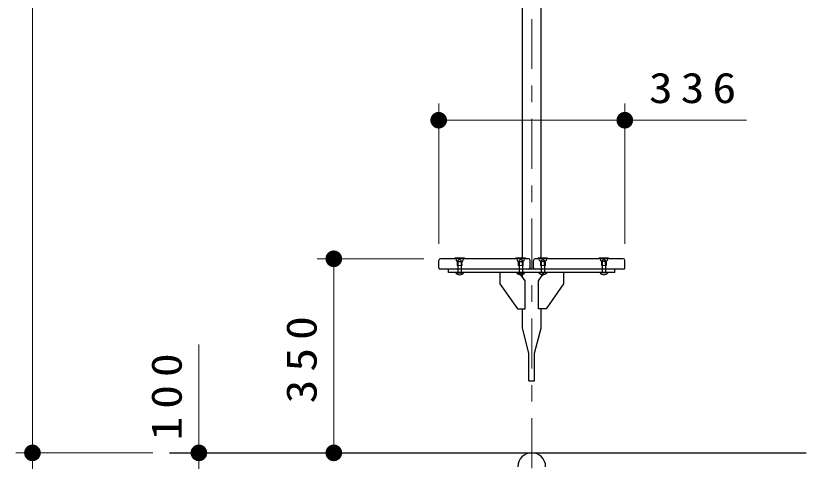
# Model space of a CAD drawing. Units: millimetres on the paper, scale 1:30. Extents: x -385 to 0, y 0 to 267.
# Drawn here: x -209.01 to -161.52, y 101.9 to 128.68 of the extents above; entities that cross this region are included whole.
import ezdxf

# ---------------------------------------------------------------- set-up
doc = ezdxf.new("R2010")
doc.units = ezdxf.units.MM
doc.linetypes.add('USER2', pattern=[6, 3, -1, 1, -1])
doc.layers.add('1_30', color=7, linetype='Continuous', lineweight=25)
doc.styles.add('ＭＳ ゴシック', font='')
doc.styles.get('ＭＳ ゴシック').set_extended_font_data('MS Gothic')

# ---------------------------------------------------------------- blocks, each defined once
blk = doc.blocks.new('filled_dot')
at = {"color": 0, "linetype": 'Continuous', "lineweight": -2, "const_width": 1.25}
blk.add_lwpolyline([(-0.625, 0, 1), (0.625, 0, 1)], format="xyb", close=True, dxfattribs=at)

msp = doc.modelspace()

# ---------------------------------------------------------------- linework, layer by layer
at = {"layer": '1_30', "linetype": 'USER2', "lineweight": 13}
msp.add_line((-178.008, 83.482), (-178.008, 176.775), dxfattribs=at)
at = {"layer": '1_30', "lineweight": 13}
for p, q in [((-208.008, 102.403), (-208.008, 174.07)), ((-183.6, 114.97), (-183.6, 123.399)), ((-172.416, 114.97), (-172.416, 123.399)), ((-183.6, 122.399), (-165.107, 122.399)), ((-184.5, 114.07), (-190.902, 114.07)), ((-189.902, 102.403), (-189.902, 114.07)), ((-182.558, 114.136), (-182.624, 114.12)), ((-182.624, 114.12), (-182.058, 114.12)), ((-182.624, 114.12), (-182.624, 114.07)), ((-182.624, 114.07), (-182.058, 114.07)), ((-182.558, 114.136), (-182.124, 114.136)), ((-182.553, 114.053), (-182.553, 113.986)), ((-182.553, 113.986), (-182.503, 113.936)), ((-182.441, 113.97), (-182.341, 114.027)), ((-182.424, 113.979), (-182.424, 113.67)), ((-182.341, 114.027), (-182.241, 113.97)), ((-182.258, 113.979), (-182.258, 113.67)), ((-182.129, 113.986), (-182.179, 113.936)), ((-182.129, 114.053), (-182.129, 113.986)), ((-182.124, 114.136), (-182.058, 114.12)), ((-182.058, 114.12), (-182.058, 114.07)), ((-178.891, 114.136), (-178.958, 114.12)), ((-178.958, 114.12), (-178.391, 114.12)), ((-178.958, 114.12), (-178.958, 114.07)), ((-178.958, 114.07), (-178.391, 114.07)), ((-178.891, 114.136), (-178.458, 114.136)), ((-178.887, 114.053), (-178.887, 113.986)), ((-178.887, 113.986), (-178.837, 113.936)), ((-178.774, 113.97), (-178.674, 114.027)), ((-178.758, 113.979), (-178.758, 113.67)), ((-178.674, 114.027), (-178.574, 113.97)), ((-178.591, 113.979), (-178.591, 113.67)), ((-178.462, 113.986), (-178.512, 113.936)), ((-178.462, 114.053), (-178.462, 113.986)), ((-178.458, 114.136), (-178.391, 114.12)), ((-178.391, 114.12), (-178.391, 114.07)), ((-177.558, 114.136), (-177.624, 114.12)), ((-177.058, 114.12), (-177.624, 114.12)), ((-177.624, 114.12), (-177.624, 114.07)), ((-177.058, 114.07), (-177.624, 114.07)), ((-177.124, 114.136), (-177.558, 114.136)), ((-177.553, 114.053), (-177.553, 113.986)), ((-177.553, 113.986), (-177.503, 113.936)), ((-177.341, 114.027), (-177.441, 113.97)), ((-177.424, 113.979), (-177.424, 113.67)), ((-177.241, 113.97), (-177.341, 114.027)), ((-177.258, 113.979), (-177.258, 113.67)), ((-177.129, 113.986), (-177.179, 113.936)), ((-177.129, 114.053), (-177.129, 113.986)), ((-177.124, 114.136), (-177.058, 114.12)), ((-177.058, 114.12), (-177.058, 114.07)), ((-173.891, 114.136), (-173.958, 114.12)), ((-173.391, 114.12), (-173.958, 114.12)), ((-173.958, 114.12), (-173.958, 114.07)), ((-173.391, 114.07), (-173.958, 114.07)), ((-173.458, 114.136), (-173.891, 114.136)), ((-173.887, 114.053), (-173.887, 113.986)), ((-173.887, 113.986), (-173.837, 113.936)), ((-173.674, 114.027), (-173.774, 113.97)), ((-173.758, 113.979), (-173.758, 113.67)), ((-173.574, 113.97), (-173.674, 114.027)), ((-173.591, 113.979), (-173.591, 113.67)), ((-173.462, 113.986), (-173.512, 113.936)), ((-173.462, 114.053), (-173.462, 113.986)), ((-173.458, 114.136), (-173.391, 114.12)), ((-173.391, 114.12), (-173.391, 114.07)), ((-182.503, 113.936), (-182.501, 113.936)), ((-182.491, 113.926), (-182.491, 113.686)), ((-182.474, 113.67), (-182.491, 113.686)), ((-182.474, 113.67), (-182.208, 113.67)), ((-182.441, 113.97), (-182.441, 113.67)), ((-182.241, 113.97), (-182.241, 113.67)), ((-182.208, 113.67), (-182.191, 113.686)), ((-182.201, 113.836), (-182.191, 113.838)), ((-182.201, 113.836), (-182.201, 113.736)), ((-182.201, 113.736), (-182.191, 113.735)), ((-182.191, 113.926), (-182.191, 113.838)), ((-182.191, 113.735), (-182.191, 113.686)), ((-182.181, 113.936), (-182.179, 113.936)), ((-178.837, 113.936), (-178.834, 113.936)), ((-178.824, 113.926), (-178.824, 113.686)), ((-178.808, 113.67), (-178.824, 113.686)), ((-178.808, 113.67), (-178.541, 113.67)), ((-178.774, 113.97), (-178.774, 113.67)), ((-178.574, 113.97), (-178.574, 113.67)), ((-178.541, 113.67), (-178.524, 113.686)), ((-178.534, 113.836), (-178.524, 113.838)), ((-178.534, 113.836), (-178.534, 113.736)), ((-178.534, 113.736), (-178.524, 113.735)), ((-178.524, 113.926), (-178.524, 113.838)), ((-178.524, 113.735), (-178.524, 113.686)), ((-178.514, 113.936), (-178.512, 113.936)), ((-177.501, 113.936), (-177.503, 113.936)), ((-177.491, 113.926), (-177.491, 113.838)), ((-177.481, 113.836), (-177.491, 113.838)), ((-177.481, 113.736), (-177.491, 113.735)), ((-177.491, 113.735), (-177.491, 113.686)), ((-177.474, 113.67), (-177.491, 113.686)), ((-177.481, 113.836), (-177.481, 113.736)), ((-177.208, 113.67), (-177.474, 113.67)), ((-177.441, 113.97), (-177.441, 113.67)), ((-177.241, 113.97), (-177.241, 113.67)), ((-177.208, 113.67), (-177.191, 113.686)), ((-177.191, 113.926), (-177.191, 113.686)), ((-177.179, 113.936), (-177.181, 113.936)), ((-173.834, 113.936), (-173.837, 113.936)), ((-173.824, 113.926), (-173.824, 113.838)), ((-173.814, 113.836), (-173.824, 113.838)), ((-173.814, 113.736), (-173.824, 113.735)), ((-173.824, 113.735), (-173.824, 113.686)), ((-173.808, 113.67), (-173.824, 113.686)), ((-173.814, 113.836), (-173.814, 113.736)), ((-173.541, 113.67), (-173.808, 113.67)), ((-173.774, 113.97), (-173.774, 113.67)), ((-173.574, 113.97), (-173.574, 113.67)), ((-173.541, 113.67), (-173.524, 113.686)), ((-173.524, 113.926), (-173.524, 113.686)), ((-173.512, 113.936), (-173.514, 113.936)), ((-198.008, 99.07), (-198.008, 108.92)), ((-200.783, 102.403), (-209.008, 102.403)), ((-208.008, 77.403), (-208.008, 102.403)), ((-198.66, 102.403), (-197.008, 102.403))]:
    msp.add_line(p, q, dxfattribs=at)
at = {"layer": '1_30'}
for p, q in [((-178.574, 114.07), (-178.574, 164.963)), ((-177.441, 114.07), (-177.441, 164.963)), ((-182.441, 113.903), (-182.441, 113.236)), ((-182.441, 113.903), (-182.241, 113.903)), ((-182.241, 113.903), (-182.241, 113.236)), ((-178.774, 113.903), (-178.774, 113.236)), ((-178.774, 113.903), (-178.574, 113.903)), ((-178.574, 113.903), (-178.574, 113.236)), ((-177.441, 113.903), (-177.441, 113.236)), ((-177.241, 113.903), (-177.441, 113.903)), ((-177.241, 113.903), (-177.241, 113.236)), ((-173.774, 113.903), (-173.774, 113.236)), ((-173.574, 113.903), (-173.774, 113.903)), ((-173.574, 113.903), (-173.574, 113.236)), ((-183.008, 113.236), (-183.008, 113.436)), ((-173.008, 113.236), (-183.008, 113.236)), ((-182.574, 113.236), (-182.108, 113.236)), ((-182.574, 113.236), (-182.574, 113.22)), ((-182.574, 113.22), (-182.108, 113.22)), ((-182.108, 113.236), (-182.108, 113.22)), ((-179.924, 113.236), (-179.924, 112.57)), ((-178.908, 113.236), (-178.441, 113.236)), ((-178.908, 113.236), (-178.908, 113.22)), ((-178.908, 113.22), (-178.441, 113.22)), ((-178.408, 112.736), (-178.758, 113.236)), ((-178.574, 112.974), (-178.574, 113.236)), ((-178.441, 113.236), (-178.441, 113.22)), ((-177.608, 112.736), (-177.258, 113.236)), ((-177.108, 113.236), (-177.574, 113.236)), ((-177.574, 113.236), (-177.574, 113.22)), ((-177.108, 113.22), (-177.574, 113.22)), ((-177.108, 113.236), (-177.108, 113.22)), ((-176.091, 113.236), (-176.091, 112.57)), ((-173.441, 113.236), (-173.908, 113.236)), ((-173.908, 113.236), (-173.908, 113.22)), ((-173.441, 113.22), (-173.908, 113.22)), ((-173.441, 113.236), (-173.441, 113.22)), ((-173.008, 113.236), (-173.008, 113.436)), ((-179.924, 112.57), (-178.874, 111.07)), ((-178.408, 111.07), (-178.408, 112.736)), ((-177.608, 111.07), (-177.608, 112.736)), ((-176.091, 112.57), (-177.141, 111.07)), ((-178.874, 111.07), (-178.408, 111.07)), ((-178.574, 109.896), (-178.574, 111.07)), ((-177.141, 111.07), (-177.608, 111.07)), ((-177.441, 109.896), (-177.441, 111.07)), ((-178.174, 108.403), (-178.574, 109.896)), ((-177.841, 108.403), (-177.441, 109.896)), ((-178.174, 106.736), (-178.174, 108.403)), ((-177.841, 106.736), (-177.841, 108.403)), ((-178.174, 106.736), (-177.841, 106.736)), ((-199.783, 102.403), (-161.519, 102.403))]:
    msp.add_line(p, q, dxfattribs=at)
at = {"layer": '1_30', "color": 2}
for p, q in [((-178.208, 114.07), (-183.5, 114.07)), ((-172.516, 114.07), (-177.808, 114.07)), ((-183.6, 113.536), (-183.6, 113.97)), ((-178.108, 113.536), (-178.108, 113.97)), ((-177.908, 113.536), (-177.908, 113.97)), ((-172.416, 113.536), (-172.416, 113.97)), ((-172.516, 113.436), (-183.5, 113.436))]:
    msp.add_line(p, q, dxfattribs=at)
for centre, start, end in [((-183.5, 113.97), 90, 180), ((-178.208, 113.97), 0, 90), ((-177.808, 113.97), 90, 180), ((-172.516, 113.97), 0, 90), ((-183.5, 113.536), 180, 270), ((-178.208, 113.536), 270, 0), ((-177.808, 113.536), 180, 270), ((-172.516, 113.536), 270, 0)]:
    msp.add_arc(centre, 0.1, start, end, dxfattribs=at)
at = {"layer": '1_30', "lineweight": 13}
for centre, radius, start, end in [((-182.57, 114.053), 0.0167, 0, 90), ((-182.112, 114.053), 0.0167, 90, 180), ((-178.903, 114.053), 0.0167, 0, 90), ((-178.446, 114.053), 0.0167, 90, 180), ((-177.57, 114.053), 0.0167, 0, 90), ((-177.112, 114.053), 0.0167, 90, 180), ((-173.903, 114.053), 0.0167, 0, 90), ((-173.446, 114.053), 0.0167, 90, 180), ((-182.501, 113.926), 0.01, 0, 90), ((-182.181, 113.926), 0.01, 90, 180), ((-178.834, 113.926), 0.01, 0, 90), ((-178.514, 113.926), 0.01, 90, 180), ((-177.501, 113.926), 0.01, 0, 90), ((-177.181, 113.926), 0.01, 90, 180), ((-173.834, 113.926), 0.01, 0, 90), ((-173.514, 113.926), 0.01, 90, 180)]:
    msp.add_arc(centre, radius, start, end, dxfattribs=at)
at = {"layer": '1_30'}
for centre, radius, start, end in [((-182.341, 113.422), 0.308, 220.8657, 319.1343), ((-178.674, 113.422), 0.308, 220.8657, 319.1343), ((-177.341, 113.422), 0.308, 220.8657, 319.1343), ((-173.674, 113.422), 0.308, 220.8657, 319.1343), ((-178.008, 101.57), 0.833, 0, 180)]:
    msp.add_arc(centre, radius, start, end, dxfattribs=at)

# ---------------------------------------------------------------- block references
at = {"layer": '1_30', "lineweight": 13, "xscale": 0.4, "yscale": 0.4}
msp.add_blockref('filled_dot', (-183.6, 122.399), dxfattribs=at)
for p, rotation in [((-172.416, 122.399), 180), ((-189.902, 114.07), 270), ((-208.008, 102.403), 90), ((-208.008, 102.403), 270), ((-198.008, 102.403), 270), ((-189.902, 102.403), 90)]:
    msp.add_blockref('filled_dot', p, dxfattribs=dict(at, rotation=rotation))

# ---------------------------------------------------------------- texts
at = {"layer": '1_30', "insert": (-168.107, 123.399), "char_height": 1.833, "attachment_point": 8, "style": 'ＭＳ ゴシック'}
msp.add_mtext('\\T1.33;\\W1.15;336', dxfattribs=at)
at = {"layer": '1_30', "char_height": 1.833, "attachment_point": 8, "rotation": 90, "style": 'ＭＳ ゴシック'}
for s, insert in [('\\T1.33;\\W1.15;350', (-190.902, 108.236)), ('\\T1.33;\\W1.15;100', (-199.008, 106.004))]:
    msp.add_mtext(s, dxfattribs=dict(at, insert=insert))

doc.saveas('drawing.dxf')
